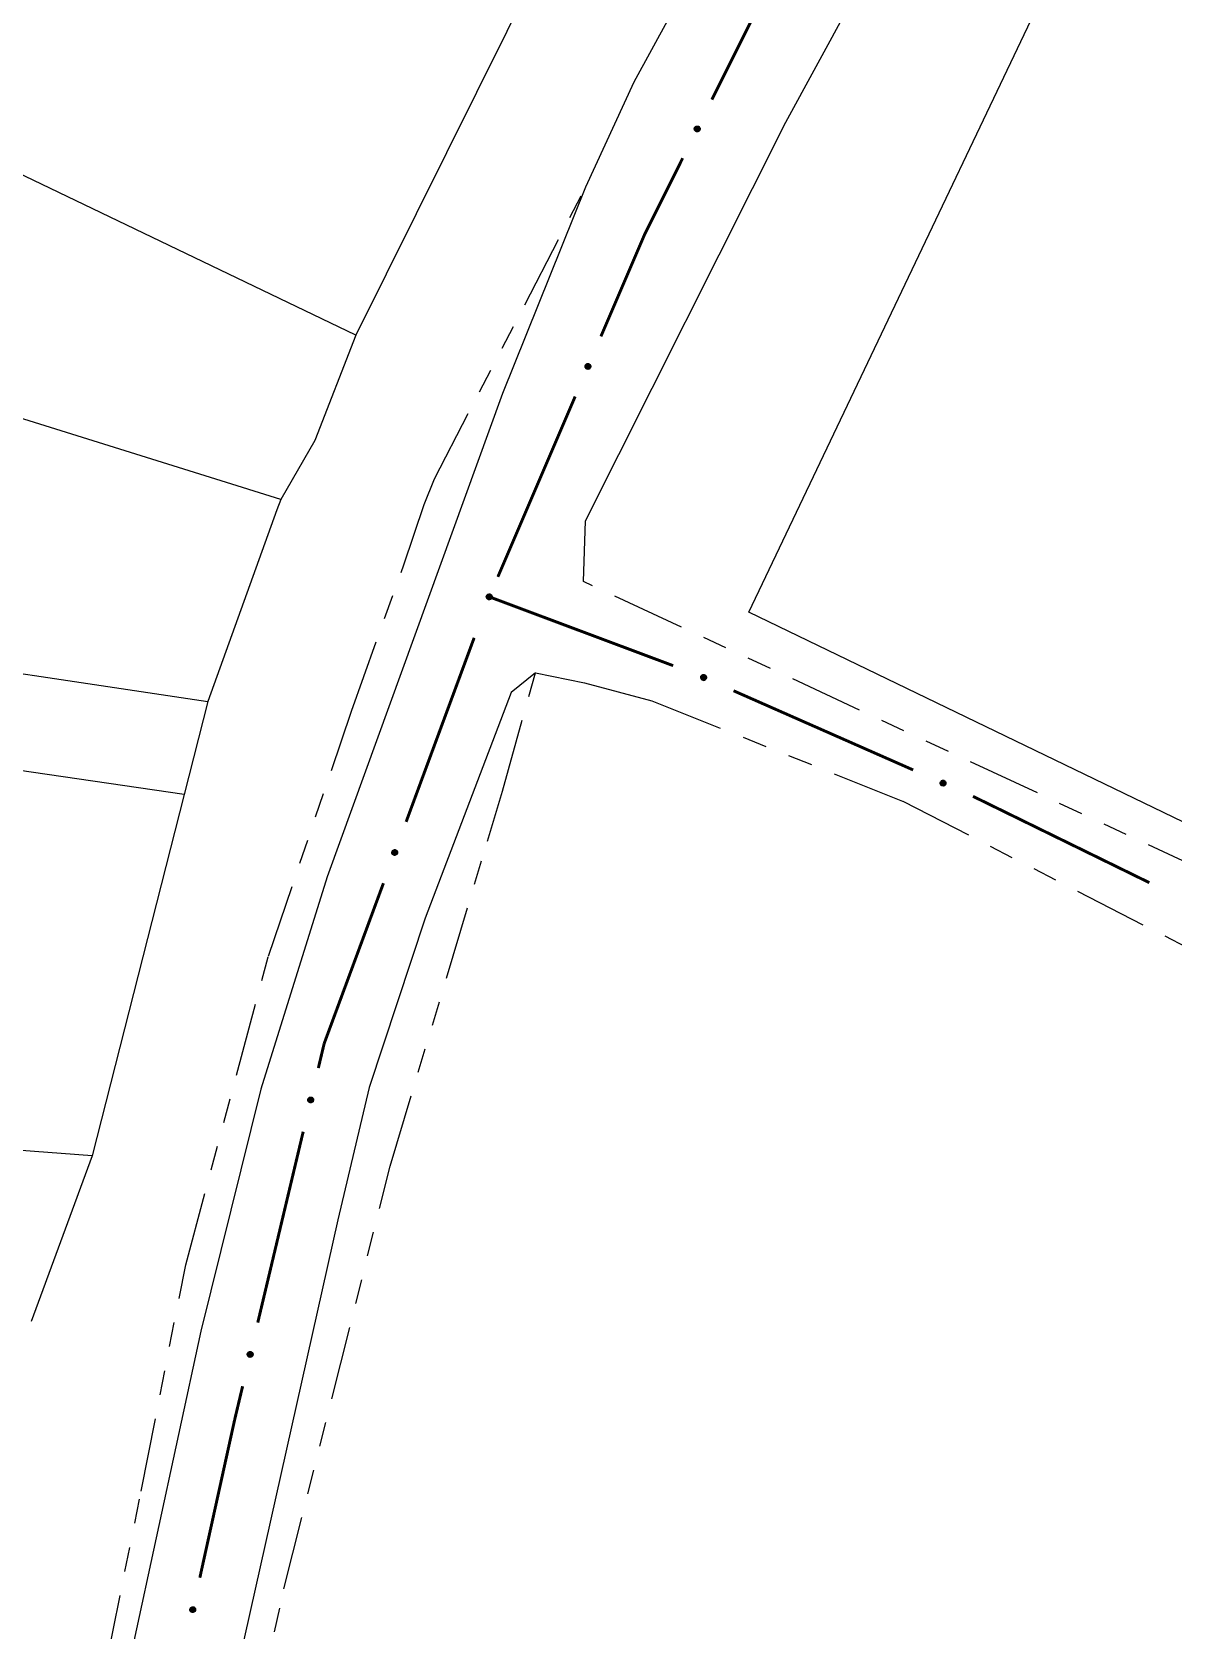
# Model space of a CAD drawing. Extents: x 209193 to 212081, y 4877574 to 4880493.
# Drawn here: x 209788.9 to 209858.7, y 4878514.7 to 4878612.5 of the extents above; entities that cross this region are included whole.
import ezdxf

# ---------------------------------------------------------------- set-up
doc = ezdxf.new("R2010")
doc.units = 0
doc.header["$LTSCALE"] = 1.5
doc.header["$MEASUREMENT"] = 0
doc.linetypes.add('TRACO_25', pattern=[8, 3, -1, 1, -1, 1, -1])
for name, color, linetype in [('CD_MALHA_LOTES', 7, 'CONTINUOUS'), ('RU-QUADRA', 210, 'CONTINUOUS'), ('SV-EIXO-ROD-ESTR', 7, 'CONTINUOUS'), ('SV-EIXO-RUA-N-PAV', 6, 'CONTINUOUS'), ('SV-EST-MUNIC-PAV', 20, 'CONTINUOUS'), ('SV-FX-DOM-EST', 20, 'CONTINUOUS'), ('SV-RUA-NAO-PAV', 7, 'CONTINUOUS')]:
    doc.layers.add(name, color=color, linetype=linetype)

msp = doc.modelspace()

# ---------------------------------------------------------------- linework, layer by layer
at = {"layer": 'CD_MALHA_LOTES', "linetype": 'Continuous', "flags": 128}
for points in [[(209827.204775, 4878631.110484), (209808.744543, 4878593.928511)], [(209832.762667, 4878576.992901), (209858.547472, 4878631.131189)], [(209808.744543, 4878593.928511), (209770.335431, 4878612.37711)], [(209804.151814, 4878583.890687), (209800.191579, 4878585.128335), (209745.261036, 4878602.295174)], [(209808.744543, 4878593.928511), (209806.242833, 4878587.499914), (209804.151814, 4878583.890687)], [(209804.151814, 4878583.890687), (209803.920344, 4878583.249306), (209799.688554, 4878571.523395)], [(209756.193099, 4878578.044373), (209799.688554, 4878571.523395)], [(209871.396283, 4878558.316395), (209832.762667, 4878576.992901)], [(209798.240988, 4878565.838046), (209756.48915, 4878571.928657)], [(209799.688554, 4878571.523395), (209798.240988, 4878565.838046)], [(209798.240988, 4878565.838046), (209792.616042, 4878543.745939)], [(209792.616042, 4878543.745939), (209754.674914, 4878546.595152)], [(209792.616042, 4878543.745939), (209788.898811, 4878533.611761)]]:
    msp.add_lwpolyline(points, dxfattribs=at)
at = {"layer": 'RU-QUADRA', "linetype": 'Continuous'}
msp.add_lwpolyline([(209827.204775, 4878631.110484), (209808.744543, 4878593.928511), (209806.242833, 4878587.499914), (209804.151814, 4878583.890687), (209803.920344, 4878583.249306), (209799.688554, 4878571.523395), (209798.240988, 4878565.838046), (209792.616042, 4878543.745939), (209788.898811, 4878533.611761)], dxfattribs=at)
at = {"layer": 'RU-QUADRA', "linetype": 'Continuous', "flags": 128}
msp.add_lwpolyline([(209963.464264, 4878554.583989), (209944.899678, 4878522.727763), (209933.917971, 4878528.212297), (209925.432724, 4878532.450037), (209918.643663, 4878535.84066), (209911.754541, 4878539.281257), (209900.90101, 4878544.701776), (209890.690348, 4878549.298524), (209881.381377, 4878553.489339), (209871.396283, 4878558.316395), (209832.762667, 4878576.992901), (209858.547472, 4878631.131189), (209859.327702, 4878631.831047), (209900.153926, 4878600.519083), (209908.073265, 4878594.750572), (209906.208183, 4878591.867465), (209914.73317, 4878586.100713), (209929.080801, 4878576.395216), (209936.706149, 4878571.558059), (209945.041172, 4878566.270719), (209952.30922, 4878561.019234), (209961.929483, 4878555.557581)], close=True, dxfattribs=at)
at = {"layer": 'SV-EIXO-ROD-ESTR', "const_width": 0.18}
for points in [[(209830.506759, 4878608.340859), (209835.41648, 4878618.184367)], [(209826.393889, 4878600.094958), (209828.721407, 4878604.761401)], [(209826.08469, 4878599.373084), (209826.393889, 4878600.094958)], [(209823.722305, 4878593.85773), (209826.08469, 4878599.373084)], [(209817.422611, 4878579.150117), (209822.147382, 4878590.180826)], [(209811.814901, 4878564.16668), (209815.973735, 4878575.422972)], [(209806.806919, 4878550.612086), (209810.428623, 4878560.414583)], [(209806.44834, 4878549.10429), (209806.679704, 4878550.077157)], [(209806.679704, 4878550.077157), (209806.806919, 4878550.612086)], [(209802.746514, 4878533.538414), (209805.522884, 4878545.212821)], [(209801.338703, 4878527.618686), (209801.821058, 4878529.646946)], [(209801.141856, 4878526.724934), (209801.338703, 4878527.618686)], [(209799.206015, 4878517.935592), (209801.141856, 4878526.724934)]]:
    msp.add_lwpolyline(points, dxfattribs=at)
at = {"layer": 'SV-EIXO-ROD-ESTR'}
for points in [[(209829.451446, 4878606.471689), (209829.435279, 4878606.517848), (209829.430823, 4878606.560825), (209829.437423, 4878606.59774), (209829.451762, 4878606.62884), (209829.470014, 4878606.659004), (209829.495126, 4878606.685356), (209829.529477, 4878606.708431), (209829.575667, 4878606.724973), (209829.619993, 4878606.726645), (209829.65653, 4878606.72211), (209829.68982, 4878606.709026), (209829.718826, 4878606.690803), (209829.745337, 4878606.663813), (209829.76838, 4878606.628774), (209829.783891, 4878606.581926), (209829.78797, 4878606.539762), (209829.780648, 4878606.504224), (209829.767282, 4878606.470839), (209829.748279, 4878606.440267), (209829.723479, 4878606.414542), (209829.688159, 4878606.391404), (209829.641716, 4878606.376708), (209829.59971, 4878606.372159), (209829.564078, 4878606.37898), (209829.531507, 4878606.392878), (209829.50103, 4878606.410818), (209829.473489, 4878606.434958), (209829.451446, 4878606.471689)], [(209822.777083, 4878591.930545), (209822.758268, 4878591.97569), (209822.751329, 4878592.018337), (209822.755779, 4878592.055572), (209822.768291, 4878592.087451), (209822.784765, 4878592.118622), (209822.808308, 4878592.146385), (209822.841264, 4878592.171411), (209822.886417, 4878592.190603), (209822.930572, 4878592.19484), (209822.967311, 4878592.19243), (209823.001303, 4878592.181297), (209823.031317, 4878592.164786), (209823.059346, 4878592.139378), (209823.084382, 4878592.105733), (209823.102581, 4878592.059862), (209823.109097, 4878592.018006), (209823.103847, 4878591.982103), (209823.092438, 4878591.948), (209823.075238, 4878591.916378), (209823.051971, 4878591.889258), (209823.018051, 4878591.864113), (209822.972538, 4878591.84675), (209822.930865, 4878591.839774), (209822.894898, 4878591.844519), (209822.861577, 4878591.856507), (209822.830111, 4878591.87265), (209822.801218, 4878591.895154), (209822.777083, 4878591.930545)], [(209816.74224, 4878577.841267), (209816.723425, 4878577.886412), (209816.716486, 4878577.929059), (209816.720936, 4878577.966294), (209816.733448, 4878577.998173), (209816.749922, 4878578.029344), (209816.773465, 4878578.057107), (209816.80642, 4878578.082133), (209816.851574, 4878578.101325), (209816.895729, 4878578.105562), (209816.932467, 4878578.103152), (209816.96646, 4878578.092019), (209816.996473, 4878578.075508), (209817.024503, 4878578.0501), (209817.049538, 4878578.016455), (209817.067738, 4878577.970584), (209817.074254, 4878577.928728), (209817.069004, 4878577.892825), (209817.057595, 4878577.858722), (209817.040395, 4878577.8271), (209817.017128, 4878577.79998), (209816.983207, 4878577.774835), (209816.937695, 4878577.757472), (209816.896022, 4878577.750496), (209816.860055, 4878577.755241), (209816.826733, 4878577.767229), (209816.795268, 4878577.783372), (209816.766375, 4878577.805876), (209816.74224, 4878577.841267)], [(209810.968709, 4878562.194006), (209810.947627, 4878562.238138), (209810.938532, 4878562.280378), (209810.941087, 4878562.317791), (209810.951965, 4878562.350263), (209810.966835, 4878562.382231), (209810.988939, 4878562.411153), (209811.020582, 4878562.437819), (209811.064703, 4878562.459278), (209811.108586, 4878562.465751), (209811.1454, 4878562.465209), (209811.179913, 4878562.455815), (209811.210726, 4878562.440849), (209811.240009, 4878562.416896), (209811.26672, 4878562.384565), (209811.287224, 4878562.339677), (209811.295856, 4878562.298205), (209811.292435, 4878562.262082), (209811.282771, 4878562.227444), (209811.267199, 4878562.19499), (209811.245338, 4878562.166724), (209811.212737, 4878562.13989), (209811.168165, 4878562.120239), (209811.1269, 4878562.111158), (209811.090738, 4878562.114071), (209811.056851, 4878562.124352), (209811.024607, 4878562.138877), (209810.994609, 4878562.159886), (209810.968709, 4878562.194006)], [(209805.845276, 4878547.044242), (209805.819044, 4878547.085521), (209805.804941, 4878547.126362), (209805.802982, 4878547.163812), (209805.80988, 4878547.197356), (209805.820803, 4878547.230878), (209805.839271, 4878547.262247), (209805.867481, 4878547.292521), (209805.908705, 4878547.319125), (209805.951492, 4878547.330823), (209805.988104, 4878547.334708), (209806.023496, 4878547.329529), (209806.055884, 4878547.318373), (209806.087833, 4878547.298111), (209806.118234, 4878547.269224), (209806.143983, 4878547.227124), (209806.157535, 4878547.18699), (209806.158478, 4878547.150717), (209806.153046, 4878547.11517), (209806.141486, 4878547.081079), (209806.123179, 4878547.050392), (209806.094038, 4878547.019835), (209806.052149, 4878546.994972), (209806.012275, 4878546.980999), (209805.976025, 4878546.979546), (209805.941148, 4878546.985682), (209805.907392, 4878546.996228), (209805.875087, 4878547.01348), (209805.845276, 4878547.044242)], [(209802.14345, 4878531.478367), (209802.117218, 4878531.519646), (209802.103115, 4878531.560487), (209802.101156, 4878531.597936), (209802.108054, 4878531.63148), (209802.118976, 4878531.665003), (209802.137445, 4878531.696371), (209802.165655, 4878531.726646), (209802.206879, 4878531.75325), (209802.249666, 4878531.764948), (209802.286278, 4878531.768832), (209802.32167, 4878531.763653), (209802.354058, 4878531.752497), (209802.386007, 4878531.732236), (209802.416408, 4878531.703348), (209802.442157, 4878531.661249), (209802.455709, 4878531.621114), (209802.456652, 4878531.584842), (209802.45122, 4878531.549294), (209802.439659, 4878531.515204), (209802.421353, 4878531.484517), (209802.392212, 4878531.45396), (209802.350323, 4878531.429097), (209802.310448, 4878531.415123), (209802.274199, 4878531.413671), (209802.239322, 4878531.419806), (209802.205566, 4878531.430352), (209802.173261, 4878531.447605), (209802.14345, 4878531.478367)], [(209798.637419, 4878515.865766), (209798.610503, 4878515.906601), (209798.59572, 4878515.947201), (209798.593136, 4878515.984612), (209798.599473, 4878516.018267), (209798.609835, 4878516.051967), (209798.627777, 4878516.083639), (209798.655478, 4878516.114381), (209798.696252, 4878516.141669), (209798.738838, 4878516.15408), (209798.77538, 4878516.158575), (209798.810854, 4878516.153987), (209798.843423, 4878516.143373), (209798.875706, 4878516.123648), (209798.906585, 4878516.095272), (209798.933032, 4878516.053608), (209798.947252, 4878516.013705), (209798.948801, 4878515.977454), (209798.943963, 4878515.94182), (209798.932973, 4878515.907542), (209798.915181, 4878515.876553), (209798.886555, 4878515.845514), (209798.845087, 4878515.819955), (209798.805451, 4878515.805318), (209798.76923, 4878515.803261), (209798.734256, 4878515.808814), (209798.700329, 4878515.818795), (209798.66774, 4878515.835505), (209798.637419, 4878515.865766)]]:
    msp.add_lwpolyline(points, close=True, dxfattribs=at)
for points in [[(209829.430823, 4878606.560825), (209829.470014, 4878606.659004)], [(209829.432633, 4878606.542336), (209829.479502, 4878606.663818)], [(209829.435279, 4878606.517848), (209829.495126, 4878606.685356)], [(209829.443661, 4878606.49719), (209829.509378, 4878606.690088)], [(209829.451446, 4878606.471689), (209829.529477, 4878606.708431)], [(209829.464452, 4878606.453273), (209829.552682, 4878606.712709)], [(209829.473489, 4878606.434958), (209829.575667, 4878606.724973)], [(209829.489497, 4878606.427058), (209829.595389, 4878606.721904)], [(209829.50103, 4878606.410818), (209829.619993, 4878606.726645)], [(209829.516979, 4878606.405726), (209829.634445, 4878606.720722)], [(209829.531507, 4878606.392878), (209829.65653, 4878606.72211)], [(209829.549338, 4878606.388061), (209829.674728, 4878606.712828)], [(209829.564078, 4878606.37898), (209829.68982, 4878606.709026)], [(209829.584131, 4878606.378332), (209829.703425, 4878606.69699)], [(209829.59971, 4878606.372159), (209829.718826, 4878606.690803)], [(209829.622578, 4878606.375928), (209829.730909, 4878606.672608)], [(209829.641716, 4878606.376708), (209829.745337, 4878606.663813)], [(209829.665282, 4878606.388175), (209829.755958, 4878606.643341)], [(209829.688159, 4878606.391404), (209829.76838, 4878606.628774)], [(209829.706148, 4878606.408963), (209829.773088, 4878606.5982)], [(209829.723479, 4878606.414542), (209829.783891, 4878606.581926)], [(209829.737247, 4878606.431572), (209829.783505, 4878606.554884)], [(209829.748279, 4878606.440267), (209829.78797, 4878606.539762)], [(209822.751329, 4878592.018337), (209822.784765, 4878592.118622)], [(209822.754208, 4878591.999984), (209822.793958, 4878592.123978)], [(209822.758268, 4878591.97569), (209822.808308, 4878592.146385)], [(209822.767834, 4878591.955552), (209822.822261, 4878592.151934)], [(209822.777083, 4878591.930545), (209822.841264, 4878592.171411)], [(209822.791135, 4878591.912914), (209822.864182, 4878592.177027)], [(209822.801218, 4878591.895154), (209822.886417, 4878592.190603)], [(209822.817657, 4878591.888194), (209822.906285, 4878592.188682)], [(209822.830111, 4878591.87265), (209822.930572, 4878592.19484)], [(209822.846328, 4878591.868491), (209822.945344, 4878592.189765)], [(209822.861577, 4878591.856507), (209822.967311, 4878592.19243)], [(209822.879657, 4878591.852731), (209822.986017, 4878592.184219)], [(209822.894898, 4878591.844519), (209823.001303, 4878592.181297)], [(209822.914955, 4878591.845034), (209823.015583, 4878592.17007)], [(209822.930865, 4878591.839774), (209823.031317, 4878592.164786)], [(209822.953477, 4878591.844863), (209823.044434, 4878592.147321)], [(209822.972538, 4878591.84675), (209823.059346, 4878592.139378)], [(209822.9954, 4878591.859563), (209823.071136, 4878592.119555)], [(209823.018051, 4878591.864113), (209823.084382, 4878592.105733)], [(209823.034992, 4878591.882685), (209823.090854, 4878592.075484)], [(209823.051971, 4878591.889258), (209823.102581, 4878592.059862)], [(209823.064729, 4878591.907058), (209823.103763, 4878592.032844)], [(209823.075238, 4878591.916378), (209823.109097, 4878592.018006)], [(209816.716486, 4878577.929059), (209816.749922, 4878578.029344)], [(209816.719364, 4878577.910706), (209816.759115, 4878578.0347)], [(209816.723425, 4878577.886412), (209816.773465, 4878578.057107)], [(209816.73299, 4878577.866274), (209816.787418, 4878578.062656)], [(209816.74224, 4878577.841267), (209816.80642, 4878578.082133)], [(209816.756291, 4878577.823636), (209816.829339, 4878578.087749)], [(209816.766375, 4878577.805876), (209816.851574, 4878578.101325)], [(209816.782813, 4878577.798916), (209816.871441, 4878578.099404)], [(209816.795268, 4878577.783372), (209816.895729, 4878578.105562)], [(209816.811485, 4878577.779213), (209816.9105, 4878578.100487)], [(209816.826733, 4878577.767229), (209816.932467, 4878578.103152)], [(209816.844814, 4878577.763453), (209816.951173, 4878578.094941)], [(209816.860055, 4878577.755241), (209816.96646, 4878578.092019)], [(209816.880112, 4878577.755756), (209816.980739, 4878578.080792)], [(209816.896022, 4878577.750496), (209816.996473, 4878578.075508)], [(209816.918634, 4878577.755585), (209817.00959, 4878578.058043)], [(209816.937695, 4878577.757472), (209817.024503, 4878578.0501)], [(209816.960557, 4878577.770285), (209817.036292, 4878578.030277)], [(209816.983207, 4878577.774835), (209817.049538, 4878578.016455)], [(209817.000149, 4878577.793407), (209817.05601, 4878577.986206)], [(209817.017128, 4878577.79998), (209817.067738, 4878577.970584)], [(209817.029886, 4878577.81778), (209817.068919, 4878577.943566)], [(209817.040395, 4878577.8271), (209817.074254, 4878577.928728)], [(209810.938532, 4878562.280378), (209810.966835, 4878562.382231)], [(209810.942338, 4878562.262194), (209810.975744, 4878562.388046)], [(209810.947627, 4878562.238138), (209810.988939, 4878562.411153)], [(209810.958202, 4878562.218512), (209811.002592, 4878562.417403)], [(209810.968709, 4878562.194006), (209811.020582, 4878562.437819)], [(209810.983637, 4878562.177111), (209811.043186, 4878562.444591)], [(209810.994609, 4878562.159886), (209811.064703, 4878562.459278)], [(209811.01138, 4878562.153769), (209811.084642, 4878562.458367)], [(209811.024607, 4878562.138877), (209811.108586, 4878562.465751)], [(209811.041014, 4878562.135547), (209811.123596, 4878562.461431)], [(209811.056851, 4878562.124352), (209811.1454, 4878562.465209)], [(209811.0751, 4878562.121499), (209811.164498, 4878562.457957)], [(209811.090738, 4878562.114071), (209811.179913, 4878562.455815)], [(209811.110743, 4878562.115603), (209811.194744, 4878562.445327)], [(209811.1269, 4878562.111158), (209811.210726, 4878562.440849)], [(209811.149224, 4878562.117387), (209811.224713, 4878562.424072)], [(209811.168165, 4878562.120239), (209811.240009, 4878562.416896)], [(209811.190347, 4878562.134196), (209811.252789, 4878562.397697)], [(209811.212737, 4878562.13989), (209811.26672, 4878562.384565)], [(209811.228714, 4878562.159297), (209811.274719, 4878562.354683)], [(209811.245338, 4878562.166724), (209811.287224, 4878562.339677)], [(209811.257176, 4878562.185148), (209811.289775, 4878562.312753)], [(209811.267199, 4878562.19499), (209811.295856, 4878562.298205)], [(209805.804941, 4878547.126362), (209805.820803, 4878547.230878)], [(209805.810904, 4878547.108768), (209805.828948, 4878547.237722)], [(209805.819044, 4878547.085521), (209805.839271, 4878547.262247)], [(209805.831901, 4878547.067308), (209805.852075, 4878547.270092)], [(209805.845276, 4878547.044242), (209805.867481, 4878547.292521)], [(209805.862126, 4878547.029263), (209805.889108, 4878547.301959)], [(209805.875087, 4878547.01348), (209805.908705, 4878547.319125)], [(209805.892472, 4878547.009423), (209805.928609, 4878547.320617)], [(209805.907392, 4878546.996228), (209805.951492, 4878547.330823)], [(209805.924081, 4878546.994893), (209805.966913, 4878547.328339)], [(209805.941148, 4878546.985682), (209805.988104, 4878547.334708)], [(209805.959607, 4878546.985042), (209806.007936, 4878547.329803)], [(209805.976025, 4878546.979546), (209806.023496, 4878547.329529)], [(209805.995701, 4878546.983471), (209806.03948, 4878547.320899)], [(209806.012275, 4878546.980999), (209806.055884, 4878547.318373)], [(209806.033689, 4878546.989865), (209806.071785, 4878547.303398)], [(209806.052149, 4878546.994972), (209806.087833, 4878547.298111)], [(209806.072494, 4878547.011493), (209806.102827, 4878547.280587)], [(209806.094038, 4878547.019835), (209806.118234, 4878547.269224)], [(209806.107568, 4878547.041022), (209806.129765, 4878547.240519)], [(209806.123179, 4878547.050392), (209806.143983, 4878547.227124)], [(209806.132718, 4878547.070105), (209806.14975, 4878547.200702)], [(209806.141486, 4878547.081079), (209806.157535, 4878547.18699)], [(209802.103115, 4878531.560487), (209802.118976, 4878531.665003)], [(209802.109078, 4878531.542893), (209802.127122, 4878531.671846)], [(209802.117218, 4878531.519646), (209802.137445, 4878531.696371)], [(209802.130075, 4878531.501432), (209802.150249, 4878531.704216)], [(209802.14345, 4878531.478367), (209802.165655, 4878531.726646)], [(209802.160299, 4878531.463388), (209802.187282, 4878531.736084)], [(209802.173261, 4878531.447605), (209802.206879, 4878531.75325)], [(209802.190646, 4878531.443547), (209802.226783, 4878531.754741)], [(209802.205566, 4878531.430352), (209802.249666, 4878531.764948)], [(209802.222255, 4878531.429017), (209802.265086, 4878531.762463)], [(209802.239322, 4878531.419806), (209802.286278, 4878531.768832)], [(209802.257781, 4878531.419166), (209802.30611, 4878531.763928)], [(209802.274199, 4878531.413671), (209802.32167, 4878531.763653)], [(209802.293875, 4878531.417595), (209802.337654, 4878531.755023)], [(209802.310448, 4878531.415123), (209802.354058, 4878531.752497)], [(209802.331863, 4878531.42399), (209802.369959, 4878531.737523)], [(209802.350323, 4878531.429097), (209802.386007, 4878531.732236)], [(209802.370668, 4878531.445618), (209802.401001, 4878531.714712)], [(209802.392212, 4878531.45396), (209802.416408, 4878531.703348)], [(209802.405742, 4878531.475146), (209802.427939, 4878531.674644)], [(209802.421353, 4878531.484517), (209802.442157, 4878531.661249)], [(209802.430892, 4878531.504229), (209802.447924, 4878531.634826)], [(209802.439659, 4878531.515204), (209802.455709, 4878531.621114)], [(209798.59572, 4878515.947201), (209798.609835, 4878516.051967)], [(209798.601976, 4878515.929709), (209798.617865, 4878516.058946)], [(209798.610503, 4878515.906601), (209798.627777, 4878516.083639)], [(209798.623662, 4878515.888605), (209798.640448, 4878516.091697)], [(209798.637419, 4878515.865766), (209798.655478, 4878516.114381)], [(209798.654517, 4878515.85107), (209798.676944, 4878516.124178)], [(209798.66774, 4878515.835505), (209798.696252, 4878516.141669)], [(209798.68519, 4878515.831739), (209798.716128, 4878516.143493)], [(209798.700329, 4878515.818795), (209798.738838, 4878516.15408)], [(209798.717037, 4878515.817739), (209798.754297, 4878516.151853)], [(209798.734256, 4878515.808814), (209798.77538, 4878516.158575)], [(209798.752723, 4878515.808482), (209798.79529, 4878516.154002)], [(209798.76923, 4878515.803261), (209798.810854, 4878516.153987)], [(209798.788838, 4878515.807513), (209798.826979, 4878516.145625)], [(209798.805451, 4878515.805318), (209798.843423, 4878516.143373)], [(209798.826714, 4878515.814541), (209798.859572, 4878516.128666)], [(209798.845087, 4878515.819955), (209798.875706, 4878516.123648)], [(209798.865153, 4878515.836814), (209798.89099, 4878516.106377)], [(209798.886555, 4878515.845514), (209798.906585, 4878516.095272)], [(209798.899729, 4878515.866924), (209798.918593, 4878516.066764)], [(209798.915181, 4878515.876553), (209798.933032, 4878516.053608)], [(209798.92439, 4878515.896423), (209798.93924, 4878516.027286)], [(209798.932973, 4878515.907542), (209798.947252, 4878516.013705)]]:
    msp.add_lwpolyline(points, dxfattribs=at)
at = {"layer": 'SV-EIXO-RUA-N-PAV', "const_width": 0.18}
for points in [[(209816.9, 4878577.93), (209828.137045, 4878573.719439)], [(209831.829176, 4878572.184521), (209842.80826, 4878567.340998)], [(209846.467808, 4878565.726175), (209857.24445, 4878560.447541)]]:
    msp.add_lwpolyline(points, dxfattribs=at)
at = {"layer": 'SV-EIXO-RUA-N-PAV'}
for points in [[(209829.912303, 4878573.150483), (209829.957648, 4878573.16881), (209830.000367, 4878573.175289), (209830.037553, 4878573.170437), (209830.069294, 4878573.157581), (209830.100286, 4878573.140772), (209830.127794, 4878573.116931), (209830.152463, 4878573.083707), (209830.171166, 4878573.038349), (209830.174926, 4878572.994151), (209830.17212, 4878572.957441), (209830.160621, 4878572.923571), (209830.143787, 4878572.893737), (209830.118078, 4878572.865983), (209830.084165, 4878572.841312), (209830.0381, 4878572.823609), (209829.996176, 4878572.817545), (209829.960332, 4878572.823182), (209829.926354, 4878572.834958), (209829.89492, 4878572.852498), (209829.868053, 4878572.876057), (209829.843275, 4878572.910247), (209829.826404, 4878572.955944), (209829.819878, 4878572.997689), (209829.825011, 4878573.033603), (209829.837358, 4878573.066793), (209829.853839, 4878573.098083), (209829.876654, 4878573.126732), (209829.912303, 4878573.150483)], [(209844.551082, 4878566.692453), (209844.596427, 4878566.71078), (209844.639146, 4878566.717258), (209844.676332, 4878566.712406), (209844.708073, 4878566.699551), (209844.739065, 4878566.682742), (209844.766573, 4878566.658901), (209844.791241, 4878566.625677), (209844.809945, 4878566.580319), (209844.813705, 4878566.536121), (209844.810899, 4878566.49941), (209844.7994, 4878566.46554), (209844.782566, 4878566.435707), (209844.756857, 4878566.407953), (209844.722944, 4878566.383282), (209844.676879, 4878566.365579), (209844.634955, 4878566.359514), (209844.599111, 4878566.365152), (209844.565133, 4878566.376928), (209844.533698, 4878566.394468), (209844.506831, 4878566.418026), (209844.482053, 4878566.452216), (209844.465183, 4878566.497913), (209844.458657, 4878566.539659), (209844.46379, 4878566.575573), (209844.476136, 4878566.608763), (209844.492618, 4878566.640053), (209844.515432, 4878566.668701), (209844.551082, 4878566.692453)]]:
    msp.add_lwpolyline(points, close=True, dxfattribs=at)
for points in [[(209829.819878, 4878572.997689), (209830.143787, 4878572.893737)], [(209829.824722, 4878572.975024), (209830.126182, 4878572.880809)], [(209829.825011, 4878573.033603), (209830.160621, 4878572.923571)], [(209829.825309, 4878573.013542), (209830.149241, 4878572.909413)], [(209829.826404, 4878572.955944), (209830.118078, 4878572.865983)], [(209829.833387, 4878573.048755), (209830.163707, 4878572.938825)], [(209829.837358, 4878573.066793), (209830.17212, 4878572.957441)], [(209829.83897, 4878572.932945), (209830.098129, 4878572.854408)], [(209829.843275, 4878572.910247), (209830.084165, 4878572.841312)], [(209829.849506, 4878573.081912), (209830.169692, 4878572.979435)], [(209829.853839, 4878573.098083), (209830.174926, 4878572.994151)], [(209829.861662, 4878572.893106), (209830.053847, 4878572.835167)], [(209829.868053, 4878572.876057), (209830.0381, 4878572.823609)], [(209829.869517, 4878573.110369), (209830.16903, 4878573.018504)], [(209829.876654, 4878573.126732), (209830.171166, 4878573.038349)], [(209829.885713, 4878572.863107), (209830.011071, 4878572.822719)], [(209829.894522, 4878573.136623), (209830.157831, 4878573.06073)], [(209829.89492, 4878572.852498), (209829.996176, 4878572.817545)], [(209829.912303, 4878573.150483), (209830.152463, 4878573.083707)], [(209829.937409, 4878573.159462), (209830.133192, 4878573.102919)], [(209829.957648, 4878573.16881), (209830.127794, 4878573.116931)], [(209829.981984, 4878573.172608), (209830.105543, 4878573.131522)], [(209830.000367, 4878573.175289), (209830.100286, 4878573.140772)], [(209844.458657, 4878566.539659), (209844.782566, 4878566.435707)], [(209844.463501, 4878566.516994), (209844.764961, 4878566.422779)], [(209844.46379, 4878566.575573), (209844.7994, 4878566.46554)], [(209844.464088, 4878566.555511), (209844.788019, 4878566.451383)], [(209844.465183, 4878566.497913), (209844.756857, 4878566.407953)], [(209844.472166, 4878566.590724), (209844.802486, 4878566.480794)], [(209844.476136, 4878566.608763), (209844.810899, 4878566.49941)], [(209844.477749, 4878566.474915), (209844.736908, 4878566.396378)], [(209844.488285, 4878566.623881), (209844.808471, 4878566.521405)], [(209844.492618, 4878566.640053), (209844.813705, 4878566.536121)], [(209844.508296, 4878566.652338), (209844.807809, 4878566.560473)], [(209844.515432, 4878566.668701), (209844.809945, 4878566.580319)], [(209844.533301, 4878566.678592), (209844.796609, 4878566.602699)], [(209844.551082, 4878566.692453), (209844.791241, 4878566.625677)], [(209844.576187, 4878566.701432), (209844.771971, 4878566.644888)], [(209844.596427, 4878566.71078), (209844.766573, 4878566.658901)], [(209844.620763, 4878566.714578), (209844.744321, 4878566.673492)], [(209844.639146, 4878566.717258), (209844.739065, 4878566.682742)], [(209844.482053, 4878566.452216), (209844.722944, 4878566.383282)], [(209844.500441, 4878566.435076), (209844.692626, 4878566.377137)], [(209844.506831, 4878566.418026), (209844.676879, 4878566.365579)], [(209844.524492, 4878566.405077), (209844.649849, 4878566.364689)], [(209844.533698, 4878566.394468), (209844.634955, 4878566.359514)]]:
    msp.add_lwpolyline(points, dxfattribs=at)
at = {"layer": 'SV-EST-MUNIC-PAV', "linetype": 'Continuous'}
for points in [[(209848.411212, 4878650.956456, 7.279499), (209825.739604, 4878609.415378, 7.218152), (209822.787853, 4878602.976774, 7.187479), (209817.714485, 4878590.369522, 7.25905), (209806.986689, 4878560.805994, 7.299948), (209802.933318, 4878547.808854, 7.299948), (209799.269564, 4878533.022129, 7.422641), (209795.174799, 4878514.046346, 6.625135), (209782.860835, 4878458.548672, 6.021894)], [(209822.652236, 4878578.872245, 7.443089), (209822.783109, 4878582.581406, 7.453314), (209835.029832, 4878606.966145, 7.412416), (209850.587821, 4878635.57, 7.402192), (209852.728263, 4878636.679797, 7.402192), (209855.028314, 4878636.049992, 7.381743)], [(209819.730683, 4878573.273451, 7.524885), (209818.230275, 4878572.073689, 7.514661), (209812.976612, 4878558.266706, 7.53511), (209809.563913, 4878547.918979, 7.514661), (209807.641864, 4878539.820775, 7.473763), (209800.363678, 4878507.307994, 6.829624), (209786.858323, 4878446.271551, 5.868527), (209778.587669, 4878409.614998, 5.868527), (209760.719375, 4878326.743804, 6.156873), (209730.175218, 4878187.287325, 5.909406), (209719.441466, 4878138.612094, 6.602313)]]:
    msp.add_polyline3d(points, dxfattribs=at)
at = {"layer": 'SV-FX-DOM-EST', "linetype": 'TRACO_25'}
for points in [[(209780.7405, 4878457.888774, 5.439102), (209788.658397, 4878488.921905, 5.929874), (209795.626975, 4878523.23427, 6.073016), (209798.340428, 4878537.081186, 6.441096), (209803.39525, 4878555.947016, 6.45132), (209808.479174, 4878570.943725, 6.45132), (209811.666803, 4878579.880685, 6.45132), (209812.912492, 4878583.570958, 6.45132), (209813.542911, 4878585.140615, 6.45132), (209822.787853, 4878602.976774, 6.778502)], [(209790.911029, 4878456.40934, 6.798951), (209801.033701, 4878502.245885, 6.798951), (209801.824605, 4878505.827181, 6.798951), (209804.346331, 4878517.245827, 6.3593), (209810.842902, 4878543.100102, 6.625135), (209816.781647, 4878562.983239, 6.625135), (209817.698548, 4878566.053055, 6.625135), (209819.730683, 4878573.273451, 6.625135)]]:
    msp.add_polyline3d(points, dxfattribs=at)
at = {"layer": 'SV-RUA-NAO-PAV', "linetype": 'TRACO_25'}
for points in [[(209855.028314, 4878636.049992, 6.850073), (209866.117597, 4878628.871873, 6.850073), (209888.515654, 4878612.494127, 6.911419), (209905.161588, 4878601.179255, 6.165036), (209912.61757, 4878593.816473, 6.165036), (209929.511707, 4878580.134377, 6.165036), (209938.871116, 4878574.135951, 5.490224), (209964.609037, 4878555.690722, 5.418653), (209965.698591, 4878553.371274, 5.408428), (209965.638279, 4878552.051572, 5.398204), (209952.069983, 4878521.388229, 5.306184), (209949.989083, 4878518.288886, 5.316409), (209946.828737, 4878517.968887, 5.306184), (209905.929923, 4878538.173373, 5.316409), (209872.151119, 4878555.788608, 6.349076), (209822.652236, 4878578.872245, 6.257056)], [(209819.730683, 4878573.273451, 6.686482), (209822.7208, 4878572.673654, 6.676258), (209826.840898, 4878571.573997, 6.676258), (209842.180786, 4878565.425741, 6.676258), (209862.400102, 4878555.018562, 6.195709), (209884.879059, 4878542.231975, 5.132369), (209875.584435, 4878506.583555, 5.132369), (209872.335945, 4878490.473446, 4.672269), (209862.177771, 4878459.080346, 4.181497), (209860.126158, 4878452.901703, 4.171272), (209859.193806, 4878443.1339, 4.355312), (209860.061684, 4878433.686066, 4.324639), (209862.870116, 4878425.907896, 4.324639), (209868.239212, 4878420.03935, 4.324639), (209880.418368, 4878411.911472, 4.048579), (209895.07662, 4878402.941378, 4.048579), (209916.610251, 4878390.134753, 4.944286), (209927.230673, 4878382.174855, 4.969032), (209929.568107, 4878384.936938, 4.969032), (209932.85175, 4878383.556529, 4.969032), (209937.3321, 4878377.960106, 4.894793), (209942.073447, 4878370.191267, 5.216499), (209945.589929, 4878362.265454, 5.686686), (209950.399154, 4878350.36982, 5.092766)]]:
    msp.add_polyline3d(points, dxfattribs=at)

doc.saveas('drawing.dxf')
